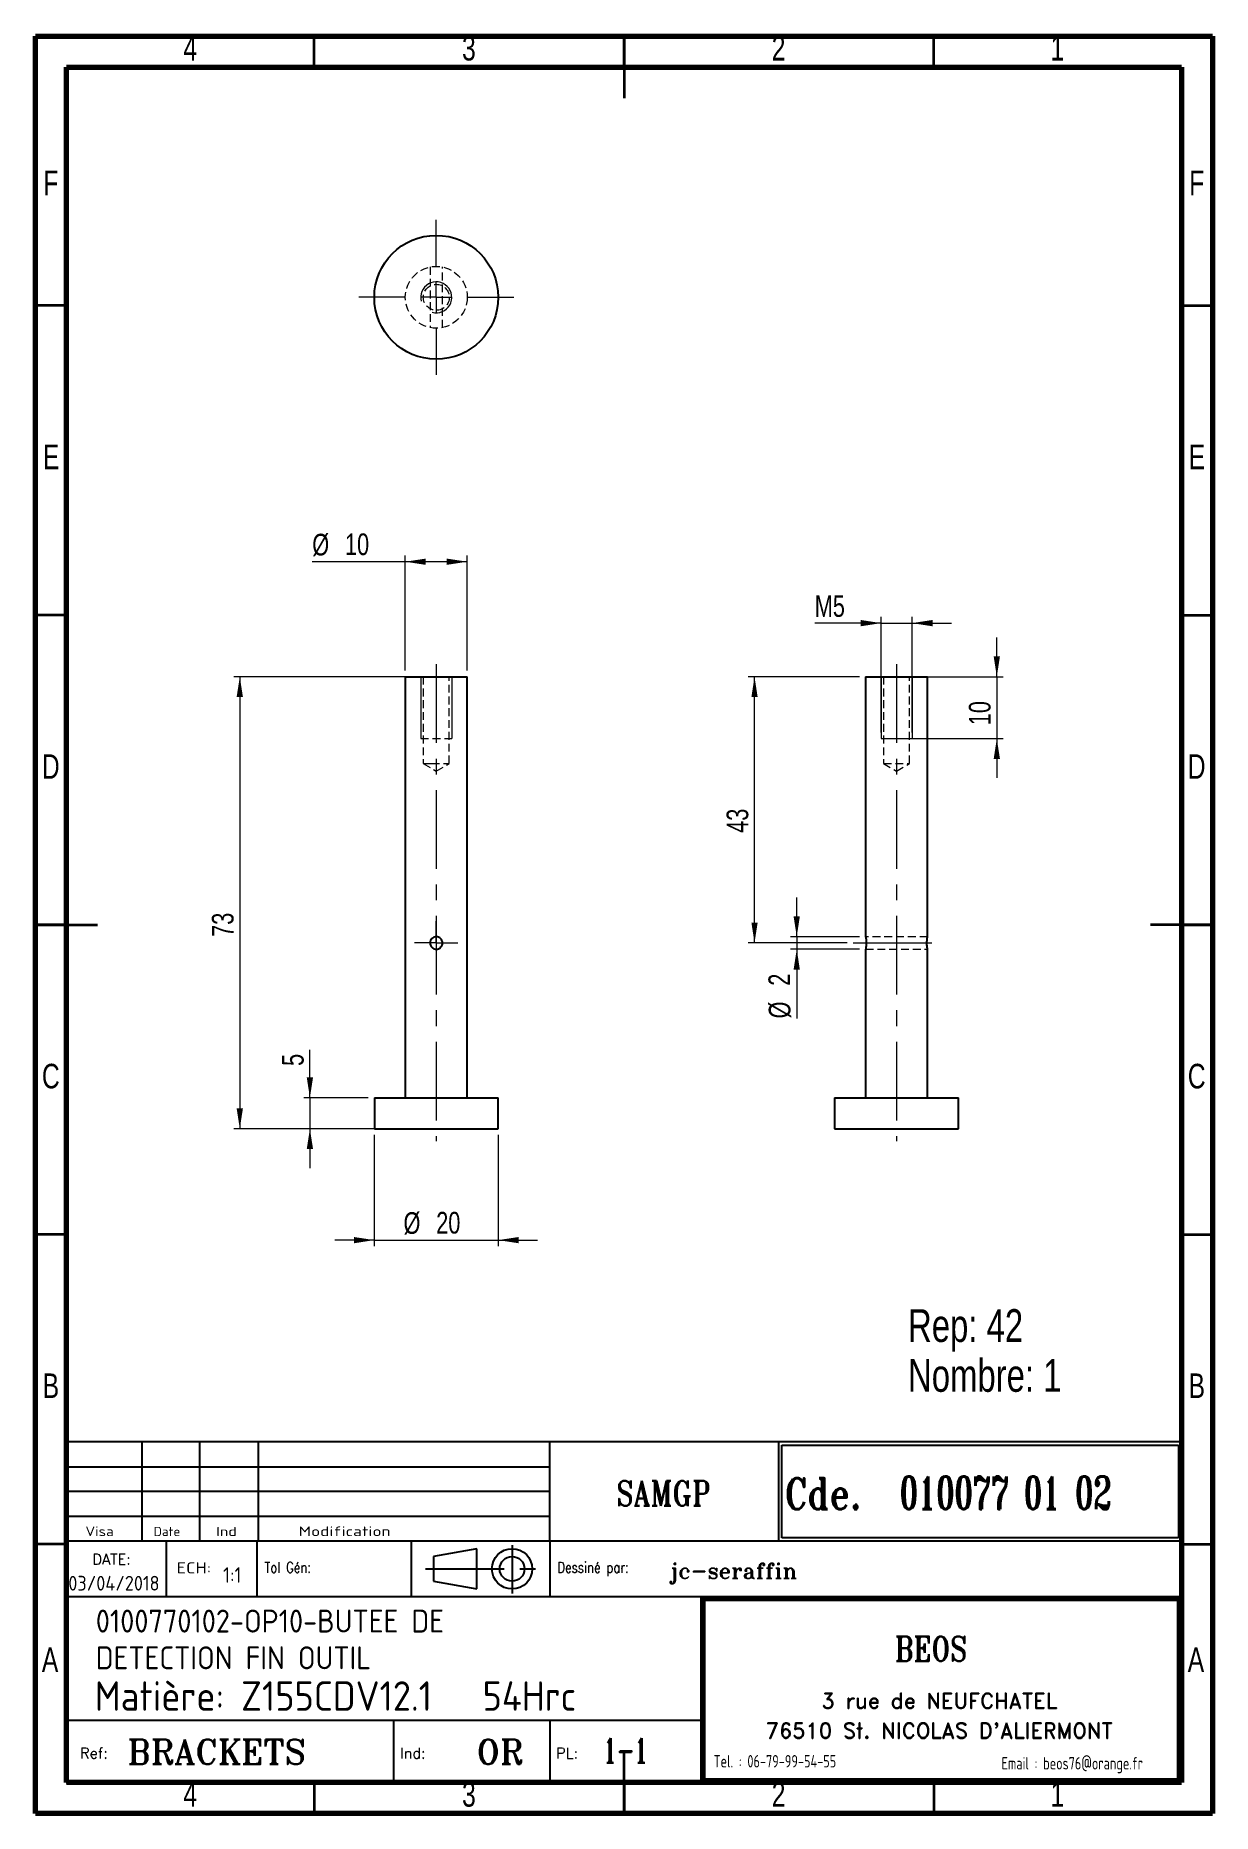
# Model space of a CAD drawing. Header units: millimetres. Extents: x 15 to 205, y 5 to 292.
import ezdxf

# ---------------------------------------------------------------- set-up
doc = ezdxf.new("R2010")
doc.units = ezdxf.units.MM
doc.linetypes.add('CENTERX2', pattern=[20.32, 12.7, -2.54, 2.54, -2.54])
doc.linetypes.add('HIDDEN', pattern=[1.905, 1.27, -0.635])
doc.layers.add('DIMENSIONS', color=176, linetype='Continuous')
doc.styles.add('SLDTEXTSTYLE0', font='TXT', dxfattribs={"width": 0.75})
doc.styles.add('SLDTEXTSTYLE1', font='ISOCP')
doc.styles.add('SLDTEXTSTYLE10', font='ISOCP', dxfattribs={"width": 1.147311})
doc.styles.add('SLDTEXTSTYLE11', font='ISOCP', dxfattribs={"width": 1.385904})
doc.styles.add('SLDTEXTSTYLE12', font='ISOCP', dxfattribs={"width": 1.246461})
doc.styles.add('SLDTEXTSTYLE13', font='ROMAND')
doc.styles.add('SLDTEXTSTYLE2', font='ROMANT', dxfattribs={"width": 0.8})
doc.styles.add('SLDTEXTSTYLE3', font='ISOCP', dxfattribs={"width": 0.8})
doc.styles.add('SLDTEXTSTYLE4', font='ROMANS', dxfattribs={"width": 0.8})
doc.styles.add('SLDTEXTSTYLE5', font='ROMANT')
doc.styles.add('SLDTEXTSTYLE6', font='ROMANS')
doc.styles.add('SLDTEXTSTYLE7', font='ROMANT', dxfattribs={"width": 0.65})
doc.styles.add('SLDTEXTSTYLE8', font='ISOCP', dxfattribs={"width": 1.446157})
doc.styles.add('SLDTEXTSTYLE9', font='ISOCP', dxfattribs={"width": 1.294402})
doc.dimstyles.new('SLDDIMSTYLE0', dxfattribs={"dimtxt": 3.5, "dimasz": 3.302, "dimexe": 0, "dimexo": 0.0625, "dimgap": 0.875, "dimtad": 1, "dimrnd": 1e-09, "dimzin": 12, "dimdsep": 46, "dimtxsty": 'SLDTEXTSTYLE0', "dimsah": 1, "dimcen": 0.09, "dimadec": 0, "dimazin": 3, "dimtfac": 1, "dimtofl": 0, "dimtmove": 0, "dimatfit": 3, "dimfxl": 1, "dimfrac": 2, "dimtolj": 1, "dimtzin": 12, "dimarcsym": 0})
doc.dimstyles.new('SLDDIMSTYLE1', dxfattribs={"dimtxt": 3.5, "dimasz": 3.302, "dimexe": 0, "dimexo": 0.0625, "dimgap": 0.875, "dimtad": 1, "dimrnd": 1e-09, "dimzin": 12, "dimdsep": 46, "dimtxsty": 'SLDTEXTSTYLE0', "dimsah": 1, "dimcen": 0.09, "dimadec": 0, "dimazin": 3, "dimtfac": 1, "dimtmove": 0, "dimatfit": 0, "dimfxl": 1, "dimfrac": 2, "dimtolj": 1, "dimtzin": 12, "dimarcsym": 0})

# ---------------------------------------------------------------- blocks, each defined once
blk = doc.blocks.new('SW_NOTE_0')
at = {"color": 0, "linetype": 'Continuous', "lineweight": 0, "char_height": 5.292, "attachment_point": 1, "style": 'SLDTEXTSTYLE0'}
for s, insert in [('Rep: 42', (0, 6.82)), ('Nombre: 1', (0, -1.23))]:
    blk.add_mtext(s, dxfattribs=dict(at, insert=insert))
blk = doc.blocks.new('SW_NOTE_1')
at = {"layer": 'DIMENSIONS', "color": 0, "char_height": 3.7042, "attachment_point": 1, "style": 'SLDTEXTSTYLE1'}
for s, insert in [('0100770102-OP10-BUTEE DE', (0, 4.77)), ('DETECTION FIN OUTIL', (0, -1.16))]:
    blk.add_mtext(s, dxfattribs=dict(at, insert=insert))
blk = doc.blocks.new('_D')
at = {"color": 7, "linetype": 'Continuous', "lineweight": 18}
for p, q in [((78.76, 188.58), (47.03, 188.58)), ((47.97, 188.58), (47.97, 115.58)), ((78.76, 115.58), (47.03, 115.58))]:
    blk.add_line(p, q, dxfattribs=at)
for points in [[(47.97, 188.58), (47.46, 185.28), (48.48, 185.28)], [(47.97, 115.58), (48.48, 118.88), (47.46, 118.88)]]:
    blk.add_solid(points, dxfattribs=at)
at = {"color": 7, "linetype": 'Continuous', "lineweight": 18, "insert": (43.46, 146.56), "char_height": 3.5, "attachment_point": 1, "rotation": 90, "style": 'SLDTEXTSTYLE0'}
blk.add_mtext('73', dxfattribs=at)
blk = doc.blocks.new('_D_1')
at = {"color": 7, "linetype": 'Continuous', "lineweight": 18}
for p, q in [((69.69, 114.58), (69.69, 96.59)), ((89.69, 114.58), (89.69, 96.59)), ((69.69, 97.59), (63.34, 97.59)), ((69.69, 97.59), (89.69, 97.59)), ((89.69, 97.59), (96.04, 97.59))]:
    blk.add_line(p, q, dxfattribs=at)
for points in [[(69.69, 97.59), (66.39, 98.09), (66.39, 97.08)], [(89.69, 97.59), (93, 97.08), (93, 98.09)]]:
    blk.add_solid(points, dxfattribs=at)
at = {"color": 7, "linetype": 'Continuous', "lineweight": 18, "char_height": 3.5, "attachment_point": 1, "style": 'SLDTEXTSTYLE0'}
for s, insert in [('%%c', (74.4, 102.1)), ('20', (79.68, 102.15))]:
    blk.add_mtext(s, dxfattribs=dict(at, insert=insert))
blk = doc.blocks.new('_D_2')
at = {"color": 7, "linetype": 'Continuous', "lineweight": 18}
for p, q in [((74.69, 207.15), (59.67, 207.15)), ((74.69, 189.58), (74.69, 208.15)), ((84.69, 207.15), (74.69, 207.15)), ((84.69, 189.58), (84.69, 208.15))]:
    blk.add_line(p, q, dxfattribs=at)
for points in [[(74.69, 207.15), (78, 206.64), (78, 207.65)], [(84.69, 207.15), (81.39, 207.65), (81.39, 206.64)]]:
    blk.add_solid(points, dxfattribs=at)
at = {"color": 7, "linetype": 'Continuous', "lineweight": 18, "char_height": 3.5, "attachment_point": 1, "style": 'SLDTEXTSTYLE0'}
for s, insert in [('%%c', (59.67, 211.66)), ('10', (64.95, 211.71))]:
    blk.add_mtext(s, dxfattribs=dict(at, insert=insert))
blk = doc.blocks.new('_D_3')
at = {"color": 7, "linetype": 'Continuous', "lineweight": 18}
for p, q in [((59.29, 120.58), (59.29, 128.31)), ((68.69, 120.58), (58.29, 120.58)), ((59.29, 120.58), (59.29, 115.58)), ((68.69, 115.58), (58.29, 115.58)), ((59.29, 115.58), (59.29, 109.23))]:
    blk.add_line(p, q, dxfattribs=at)
for points in [[(59.29, 120.58), (59.8, 123.88), (58.78, 123.88)], [(59.29, 115.58), (58.78, 112.28), (59.8, 112.28)]]:
    blk.add_solid(points, dxfattribs=at)
at = {"color": 7, "linetype": 'Continuous', "lineweight": 18, "insert": (54.78, 125.72), "char_height": 3.5, "attachment_point": 1, "rotation": 90, "style": 'SLDTEXTSTYLE0'}
blk.add_mtext('5', dxfattribs=at)
blk = doc.blocks.new('SW_CENTERMARKSYMBOL_0')
at = {"color": 0, "linetype": 'Continuous', "lineweight": 0}
for p, q in [((0, 2.5), (0, 3.5)), ((-2.5, 0), (-3.5, 0)), ((0, 0), (-2.5, 0)), ((0, 0), (0, 2.5)), ((0, 0), (0, -2.5)), ((0, 0), (2.5, 0)), ((2.5, 0), (3.5, 0)), ((0, -2.5), (0, -3.5))]:
    blk.add_line(p, q, dxfattribs=at)
blk = doc.blocks.new('_D_4')
at = {"color": 7, "linetype": 'Continuous', "lineweight": 18}
for p, q in [((151.51, 179.58), (151.51, 198.23)), ((156.51, 179.58), (156.51, 198.23)), ((151.51, 197.23), (140.79, 197.23)), ((151.51, 197.23), (156.51, 197.23)), ((156.51, 197.23), (162.86, 197.23))]:
    blk.add_line(p, q, dxfattribs=at)
for points in [[(151.51, 197.23), (148.21, 197.74), (148.21, 196.72)], [(156.51, 197.23), (159.81, 196.72), (159.81, 197.74)]]:
    blk.add_solid(points, dxfattribs=at)
at = {"color": 7, "linetype": 'Continuous', "lineweight": 18, "insert": (140.79, 201.74), "char_height": 3.5, "attachment_point": 1, "style": 'SLDTEXTSTYLE0'}
blk.add_mtext('M5', dxfattribs=at)
blk = doc.blocks.new('_D_5')
at = {"color": 7, "linetype": 'Continuous', "lineweight": 18}
for p, q in [((170.19, 188.58), (170.19, 194.93)), ((152.51, 188.58), (171.19, 188.58)), ((170.19, 188.58), (170.19, 178.58)), ((152.51, 178.58), (171.19, 178.58)), ((170.19, 178.58), (170.19, 172.23))]:
    blk.add_line(p, q, dxfattribs=at)
for points in [[(170.19, 188.58), (170.7, 191.88), (169.68, 191.88)], [(170.19, 178.58), (169.68, 175.28), (170.7, 175.28)]]:
    blk.add_solid(points, dxfattribs=at)
at = {"color": 7, "linetype": 'Continuous', "lineweight": 18, "insert": (165.68, 180.74), "char_height": 3.5, "attachment_point": 1, "rotation": 90, "style": 'SLDTEXTSTYLE0'}
blk.add_mtext('10', dxfattribs=at)
blk = doc.blocks.new('_D_6')
at = {"color": 7, "linetype": 'Continuous', "lineweight": 18}
for p, q in [((137.89, 146.58), (137.89, 152.93)), ((148.01, 146.58), (136.89, 146.58)), ((137.89, 146.58), (137.89, 144.58)), ((148.01, 144.58), (136.89, 144.58)), ((137.89, 144.58), (137.89, 133.39))]:
    blk.add_line(p, q, dxfattribs=at)
for points in [[(137.89, 146.58), (138.39, 149.88), (137.38, 149.88)], [(137.89, 144.58), (137.38, 141.28), (138.39, 141.28)]]:
    blk.add_solid(points, dxfattribs=at)
at = {"color": 7, "linetype": 'Continuous', "lineweight": 18, "char_height": 3.5, "attachment_point": 1, "rotation": 90, "style": 'SLDTEXTSTYLE0'}
for s, insert in [('2', (133.32, 138.67)), ('%%c', (133.37, 133.39))]:
    blk.add_mtext(s, dxfattribs=dict(at, insert=insert))
blk = doc.blocks.new('_D_7')
at = {"color": 7, "linetype": 'Continuous', "lineweight": 18}
for p, q in [((148.01, 188.58), (130.07, 188.58)), ((131.07, 145.58), (131.07, 188.58)), ((146.01, 145.58), (130.07, 145.58))]:
    blk.add_line(p, q, dxfattribs=at)
for points in [[(131.07, 188.58), (130.57, 185.28), (131.58, 185.28)], [(131.07, 145.58), (131.58, 148.88), (130.57, 148.88)]]:
    blk.add_solid(points, dxfattribs=at)
at = {"color": 7, "linetype": 'Continuous', "lineweight": 18, "insert": (126.56, 163.36), "char_height": 3.5, "attachment_point": 1, "rotation": 90, "style": 'SLDTEXTSTYLE0'}
blk.add_mtext('43', dxfattribs=at)
blk = doc.blocks.new('SW_CENTERMARKSYMBOL_1')
at = {"color": 0, "linetype": 'Continuous', "lineweight": 0}
for p, q in [((0, 5), (0, 12.5)), ((-5, 0), (-12.5, 0)), ((0, 0), (-2.5, 0)), ((0, 0), (0, 2.5)), ((0, 0), (0, -2.5)), ((0, 0), (2.5, 0)), ((5, 0), (12.5, 0)), ((0, -5), (0, -12.5))]:
    blk.add_line(p, q, dxfattribs=at)

msp = doc.modelspace()

# ---------------------------------------------------------------- linework, layer by layer
at = {"color": 7, "linetype": 'Continuous', "lineweight": 70}
for p, q in [((15, 5), (15, 292)), ((15, 292), (205, 292)), ((205, 292), (205, 5)), ((20, 10), (20, 287)), ((20, 287), (200, 287)), ((200, 287), (200, 10)), ((200, 10), (20, 10)), ((205, 5), (15, 5))]:
    msp.add_line(p, q, dxfattribs=at)
at = {"color": 7, "linetype": 'Continuous', "lineweight": 35}
for p, q in [((60, 287), (60, 292)), ((110, 292.001), (110, 281.999)), ((110, 287), (110, 292)), ((160, 287), (160, 292)), ((20, 248.5), (15, 248.5)), ((200, 248.5), (205, 248.5)), ((20, 198.5), (15, 198.5)), ((200, 198.5), (205, 198.5)), ((14.999, 148.5), (25.001, 148.5)), ((20, 148.5), (15, 148.5)), ((205.001, 148.5), (194.999, 148.5)), ((200, 148.5), (205, 148.5)), ((20, 98.5), (15, 98.5)), ((200, 98.5), (205, 98.5)), ((20, 48.5), (15, 48.5)), ((200, 48.5), (205, 48.5)), ((110, 4.999), (110, 15.001)), ((60, 10), (60, 5)), ((110, 10), (110, 5)), ((160, 10), (160, 5))]:
    msp.add_line(p, q, dxfattribs=at)
at = {"color": 7, "linetype": 'HIDDEN', "lineweight": 18}
for p, q in [((78.693, 254.752), (78.693, 244.949)), ((80.693, 244.951), (80.693, 254.749)), ((77.593, 188.58), (77.593, 174.58)), ((81.793, 174.58), (81.793, 188.58)), ((151.909, 188.58), (151.909, 174.58)), ((156.109, 174.58), (156.109, 188.58)), ((77.193, 178.58), (82.193, 178.58)), ((151.509, 178.58), (156.509, 178.58)), ((77.593, 174.58), (78.936, 174.58)), ((77.593, 174.58), (79.693, 173.318)), ((78.936, 174.58), (81.793, 174.58)), ((79.693, 173.318), (81.793, 174.58)), ((151.909, 174.58), (155.967, 174.58)), ((151.909, 174.58), (154.009, 173.318)), ((154.009, 173.318), (156.109, 174.58)), ((155.967, 174.58), (156.109, 174.58)), ((159.008, 146.58), (149.011, 146.58)), ((149.009, 144.58), (159.006, 144.58)), ((149.11, 145.58), (149.108, 145.643)), ((158.912, 145.735), (158.908, 145.58)), ((158.908, 145.58), (158.91, 145.517))]:
    msp.add_line(p, q, dxfattribs=at)
at = {"color": 7, "linetype": 'CENTERX2', "lineweight": 18}
for p, q in [((79.693, 190.58), (79.693, 113.58)), ((154.009, 190.58), (154.009, 113.58)), ((147.009, 145.58), (161.009, 145.58))]:
    msp.add_line(p, q, dxfattribs=at)
at = {"color": 7, "linetype": 'Continuous', "lineweight": 25}
for p, q in [((74.693, 188.58), (74.693, 120.58)), ((74.693, 188.58), (77.889, 188.58)), ((77.889, 188.58), (84.693, 188.58)), ((84.693, 120.58), (84.693, 188.58)), ((149.009, 188.58), (149.009, 146.568)), ((149.009, 188.58), (158.672, 188.58)), ((158.672, 188.58), (159.009, 188.58)), ((159.009, 146.577), (159.009, 188.58)), ((149.009, 144.583), (149.009, 120.58)), ((159.009, 120.58), (159.009, 144.592)), ((69.693, 120.58), (69.693, 115.58)), ((69.693, 120.58), (76.085, 120.58)), ((76.085, 120.58), (89.693, 120.58)), ((89.693, 115.58), (89.693, 120.58)), ((144.009, 120.58), (144.009, 115.58)), ((144.009, 120.58), (163.335, 120.58)), ((163.335, 120.58), (164.009, 120.58)), ((164.009, 115.58), (164.009, 120.58)), ((69.693, 115.58), (76.085, 115.58)), ((76.085, 115.58), (89.693, 115.58)), ((144.009, 115.58), (163.335, 115.58)), ((163.335, 115.58), (164.009, 115.58))]:
    msp.add_line(p, q, dxfattribs=at)
at = {"color": 7, "linetype": 'Continuous', "lineweight": 18}
for p, q in [((77.193, 188.58), (77.193, 178.58)), ((82.193, 188.58), (82.193, 178.58)), ((151.509, 188.58), (151.509, 178.58)), ((156.509, 188.58), (156.509, 178.58))]:
    msp.add_line(p, q, dxfattribs=at)
at = {"color": 7, "linetype": 'Continuous', "lineweight": 50}
msp.add_line((20, 65.25), (20, 10), dxfattribs=at)
at = {"color": 7, "linetype": 'Continuous', "lineweight": 25}
msp.add_circle((79.693, 249.85), 10, dxfattribs=at)
at = {"color": 7, "linetype": 'HIDDEN', "lineweight": 18}
for radius in [5, 2.1]:
    msp.add_circle((79.693, 249.85), radius, dxfattribs=at)
at = {"color": 7, "linetype": 'Continuous', "lineweight": 18}
msp.add_arc((79.693, 249.85), 2.5, 255, 195, dxfattribs=at)
at = {"color": 7, "linetype": 'Continuous', "lineweight": 25}
for points, knots in [([(80.693, 145.58), (80.693, 145.447), (80.667, 145.318), (80.567, 145.075), (80.492, 144.965), (80.308, 144.781), (80.197, 144.706), (79.956, 144.606), (79.825, 144.58), (79.563, 144.58), (79.432, 144.606), (79.189, 144.706), (79.079, 144.78), (78.893, 144.966), (78.82, 145.076), (78.72, 145.317), (78.693, 145.449), (78.693, 145.71), (78.72, 145.842), (78.819, 146.083), (78.893, 146.194), (79.078, 146.379), (79.188, 146.453), (79.43, 146.554), (79.561, 146.58), (79.825, 146.58), (79.955, 146.554), (80.197, 146.454), (80.308, 146.379), (80.492, 146.196), (80.566, 146.084), (80.667, 145.844), (80.693, 145.712), (80.693, 145.58)], [0, 0, 0, 0, 0.0625, 0.0625, 0.125, 0.125, 0.1875, 0.1875, 0.25, 0.25, 0.3125, 0.3125, 0.375, 0.375, 0.4375, 0.4375, 0.5, 0.5, 0.5625, 0.5625, 0.625, 0.625, 0.6875, 0.6875, 0.75, 0.75, 0.8125, 0.8125, 0.875, 0.875, 0.9375, 0.9375, 1, 1, 1, 1]), ([(149.011, 146.568), (149.01, 146.571), (149.008, 146.585), (149.025, 146.497), (149.057, 146.312), (149.092, 146.036), (149.112, 145.709), (149.109, 145.369), (149.085, 145.056), (149.049, 144.796), (149.02, 144.634), (149.005, 144.564), (149.009, 144.582), (149.009, 144.583)], [0, 0, 0, 0, 0.03394656, 0.13909927, 0.24493105, 0.35260239, 0.46048286, 0.56651331, 0.67154677, 0.77795994, 0.88599324, 0.99338633, 1, 1, 1, 1]), ([(159.006, 144.592), (159.007, 144.589), (159.01, 144.575), (158.992, 144.663), (158.96, 144.848), (158.926, 145.124), (158.905, 145.451), (158.908, 145.791), (158.933, 146.104), (158.968, 146.364), (158.998, 146.526), (159.012, 146.596), (159.008, 146.578), (159.008, 146.577)], [0, 0, 0, 0, 0.0339466, 0.1390993, 0.2449307, 0.3526025, 0.4604824, 0.5665134, 0.6715463, 0.7779599, 0.8859932, 0.9933863, 1, 1, 1, 1])]:
    msp.add_open_spline(points, degree=3, knots=knots, dxfattribs=at)
at = {"color": 7, "linetype": 'HIDDEN', "lineweight": 18}
msp.add_open_spline([(159.008, 146.577), (159.006, 146.568), (159.003, 146.55), (158.978, 146.426), (158.961, 146.3), (158.956, 146.257)], degree=3, knots=[0, 0, 0, 0, 0.38197803, 0.78863688, 1, 1, 1, 1], dxfattribs=at)
at = {"layer": 'DIMENSIONS', "color": 3}
for p, q in [((98, 65), (19.925, 65)), ((32.192, 49), (32.192, 65)), ((41.498, 49), (41.498, 65)), ((50.966, 49), (50.966, 65)), ((20, 61), (98, 61)), ((98, 57), (20, 57)), ((20, 53), (98, 53))]:
    msp.add_line(p, q, dxfattribs=at)
at = {"layer": 'DIMENSIONS', "color": 6}
for p, q in [((19.925, 65), (19.925, 10)), ((200, 10), (200, 65)), ((200, 40), (122.384, 40)), ((122.384, 40), (122.384, 10)), ((199.8, 39.8), (122.584, 39.8)), ((122.584, 39.8), (122.584, 10.2)), ((199.6, 39.6), (122.784, 39.6)), ((122.784, 39.6), (122.784, 10.4)), ((199.4, 39.4), (122.984, 39.4)), ((122.984, 39.4), (122.984, 10.6)), ((199.4, 10.6), (199.4, 39.4)), ((199.6, 10.4), (199.6, 39.6)), ((199.8, 10.2), (199.8, 39.8)), ((19.925, 10), (200, 10)), ((122.584, 10.2), (199.8, 10.2)), ((122.784, 10.4), (199.6, 10.4)), ((122.984, 10.6), (199.4, 10.6))]:
    msp.add_line(p, q, dxfattribs=at)
at = {"layer": 'DIMENSIONS', "color": 1}
for p, q in [((200, 65), (98, 65)), ((98, 49), (98, 65)), ((135, 49), (135, 65)), ((135.5, 49.5), (135.5, 64.5)), ((135.5, 64.5), (199.5, 64.5)), ((199.5, 64.5), (199.5, 49.5)), ((20, 49), (200, 49)), ((36.11, 49), (36.11, 40)), ((50.731, 49), (50.731, 40)), ((75.62, 49), (75.62, 40)), ((98, 49), (98, 40)), ((199.5, 49.5), (135.5, 49.5)), ((122.384, 40), (20, 40)), ((122.384, 20), (20, 20)), ((72.792, 20), (72.792, 10)), ((98, 20), (98, 10))]:
    msp.add_line(p, q, dxfattribs=at)
at = {"layer": 'DIMENSIONS'}
for p, q in [((135.5, 49.5), (135.5, 64.5)), ((135.5, 64.5), (199.5, 64.5)), ((199.5, 64.5), (199.5, 49.5)), ((199.5, 49.5), (135.5, 49.5))]:
    msp.add_line(p, q, dxfattribs=at)
at = {"layer": 'DIMENSIONS', "color": 7}
for p, q in [((86.244, 47.75), (79.244, 46.5)), ((79.244, 46.5), (79.244, 42.5)), ((86.244, 41.25), (86.244, 47.75)), ((79.244, 42.5), (86.244, 41.25))]:
    msp.add_line(p, q, dxfattribs=at)
at = {"layer": 'DIMENSIONS', "color": 3, "linetype": 'CENTERX2'}
for p, q in [((91.934, 48.348), (91.934, 40.513)), ((77.946, 44.5), (96.201, 44.5))]:
    msp.add_line(p, q, dxfattribs=at)
at = {"layer": 'DIMENSIONS', "color": 7}
for radius in [3.25, 2]:
    msp.add_circle((91.934, 44.5), radius, dxfattribs=at)

# ---------------------------------------------------------------- block references
at = {"color": 7, "linetype": 'Continuous', "lineweight": 0}
for name, p in [('SW_CENTERMARKSYMBOL_1', (79.693, 249.85)), ('SW_CENTERMARKSYMBOL_0', (79.693, 145.58)), ('SW_NOTE_0', (155.853, 79.616))]:
    msp.add_blockref(name, p, dxfattribs=at)
at = {"layer": 'DIMENSIONS'}
msp.add_blockref('SW_NOTE_1', (24.721, 33.145), dxfattribs=at)

# ---------------------------------------------------------------- texts
at = {"color": 7, "linetype": 'Continuous', "lineweight": 0, "char_height": 3.969, "attachment_point": 2, "style": 'SLDTEXTSTYLE0'}
for s, insert in [('4', (39.96, 292.06)), ('3', (84.96, 292.06)), ('2', (134.96, 292.06)), ('1', (179.96, 292.06)), ('F', (17.458, 270.31)), ('F', (202.458, 270.31)), ('E', (17.508, 226.06)), ('E', (202.508, 226.06)), ('D', (17.453, 176.06)), ('D', (202.453, 176.06)), ('C', (17.459, 126.06)), ('C', (202.459, 126.06)), ('B', (17.471, 76.06)), ('B', (202.471, 76.06)), ('A', (17.34, 31.81)), ('A', (202.34, 31.81)), ('4', (39.96, 10.06)), ('3', (84.96, 10.06)), ('2', (134.96, 10.06)), ('1', (179.96, 10.06))]:
    msp.add_mtext(s, dxfattribs=dict(at, insert=insert))
at = {"layer": 'DIMENSIONS'}
for s, insert, char_height, attachment_point, style in [('SAMGP', (116.4, 58.701), 4, 2, 'SLDTEXTSTYLE2'), ('Cde.', (136, 59.126), 5, 1, 'SLDTEXTSTYLE2'), ('010077 01 02', (154.523, 59.44), 5.29167, 1, 'SLDTEXTSTYLE7'), ('Visa', (23.041, 51.348), 1.5671, 1, 'SLDTEXTSTYLE12'), ('Date', (34.067, 51.283), 1.4924, 1, 'SLDTEXTSTYLE10'), ('Ind', (44.171, 51.283), 1.4924, 1, 'SLDTEXTSTYLE11'), ('Modification', (57.489, 51.348), 1.56705, 1, 'SLDTEXTSTYLE8'), ('DATE:', (24.156, 46.915), 1.7277, 1, 'SLDTEXTSTYLE6'), ('03/04/2018', (20.286, 43.368), 2.3813, 1, 'SLDTEXTSTYLE1'), ('ECH:', (37.788, 45.56), 1.8141, 1, 'SLDTEXTSTYLE9'), ('1:1', (45.263, 44.764), 2.5, 1, 'SLDTEXTSTYLE1'), ('Tol Gén:', (51.952, 45.598), 1.7277, 1, 'SLDTEXTSTYLE4'), ('Dessiné par:', (99.221, 45.598), 1.72768, 1, 'SLDTEXTSTYLE4'), ('jc-seraffin', (117.355, 45.42), 2.5, 1, 'SLDTEXTSTYLE5'), ('BEOS', (159.571, 33.595), 4, 2, 'SLDTEXTSTYLE2'), ('Matière: Z155CDV12.1   54Hrc', (24.563, 26.341), 4.7625, 1, 'SLDTEXTSTYLE1'), ('3 rue de NEUFCHATEL', (160.909, 24.448), 2.5, 2, 'SLDTEXTSTYLE13'), ("76510 St. NICOLAS D'ALIERMONT", (160.903, 19.623), 2.5, 2, 'SLDTEXTSTYLE13'), ('Ref:', (22.168, 15.598), 1.7277, 1, 'SLDTEXTSTYLE6'), ('BRACKETS', (29.839, 16.951), 4, 1, 'SLDTEXTSTYLE5'), ('Ind:', (73.826, 15.598), 1.7277, 1, 'SLDTEXTSTYLE6'), ('OR', (86.194, 16.951), 4, 1, 'SLDTEXTSTYLE5'), ('PL:', (99.034, 15.598), 1.7277, 1, 'SLDTEXTSTYLE6'), ('1-1', (106.651, 17.173), 4, 1, 'SLDTEXTSTYLE7'), ('Tel. : 06-79-99-54-55', (134.36, 14.429), 2, 2, 'SLDTEXTSTYLE3'), ('Email : beos76@orange.fr', (182.372, 14.097), 2, 2, 'SLDTEXTSTYLE3')]:
    msp.add_mtext(s, dxfattribs=dict(at, insert=insert, char_height=char_height, attachment_point=attachment_point, style=style))

# ---------------------------------------------------------------- dimensions: what is measured, and where the dimension line sits
at = {"color": 7, "linetype": 'Continuous', "lineweight": 18}
for base, p1, p2, text, dimstyle, picture, middle in [((74.693, 207.146), (84.693, 188.58), (74.693, 188.58), '%%c<>', 'SLDDIMSTYLE0', '_D_2', (64.893, 207.146)), ((156.509, 197.229), (151.509, 178.58), (156.509, 178.58), 'M5', 'SLDDIMSTYLE1', '_D_4', (144.223, 197.229)), ((89.693, 97.587), (69.693, 115.58), (89.693, 115.58), '%%c<>', 'SLDDIMSTYLE1', '_D_1', (79.629, 97.587))]:
    dim = msp.add_linear_dim(base=base, p1=p1, p2=p2, text=text, dimstyle=dimstyle, dxfattribs=at)
    dim.commit()
    dim.dimension.update_dxf_attribs({"geometry": picture, "text_midpoint": middle, "dimtype": 160})
for base, p1, p2, dimstyle, picture, middle in [((170.19, 178.58), (151.509, 188.58), (151.509, 178.58), 'SLDDIMSTYLE1', '_D_5', (170.19, 183.326)), ((47.967, 115.58), (79.693, 188.58), (79.693, 115.58), 'SLDDIMSTYLE0', '_D', (47.967, 149.142)), ((131.074, 188.58), (147.009, 145.58), (149.009, 188.58), 'SLDDIMSTYLE0', '_D_7', (131.074, 165.947)), ((59.29, 115.58), (69.693, 120.58), (69.693, 115.58), 'SLDDIMSTYLE1', '_D_3', (59.29, 127.013))]:
    dim = msp.add_linear_dim(base=base, p1=p1, p2=p2, angle=90, dimstyle=dimstyle, dxfattribs=at)
    dim.commit()
    dim.dimension.update_dxf_attribs({"geometry": picture, "text_midpoint": middle, "dimtype": 160})
dim = msp.add_linear_dim(base=(137.885, 144.58), p1=(149.009, 146.58), p2=(149.009, 144.58), angle=90, text='%%c<>', dimstyle='SLDDIMSTYLE1', dxfattribs=at)
dim.commit()
dim.dimension.update_dxf_attribs({"geometry": '_D_6', "text_midpoint": (137.885, 137.323), "dimtype": 160})

doc.saveas('drawing.dxf')
